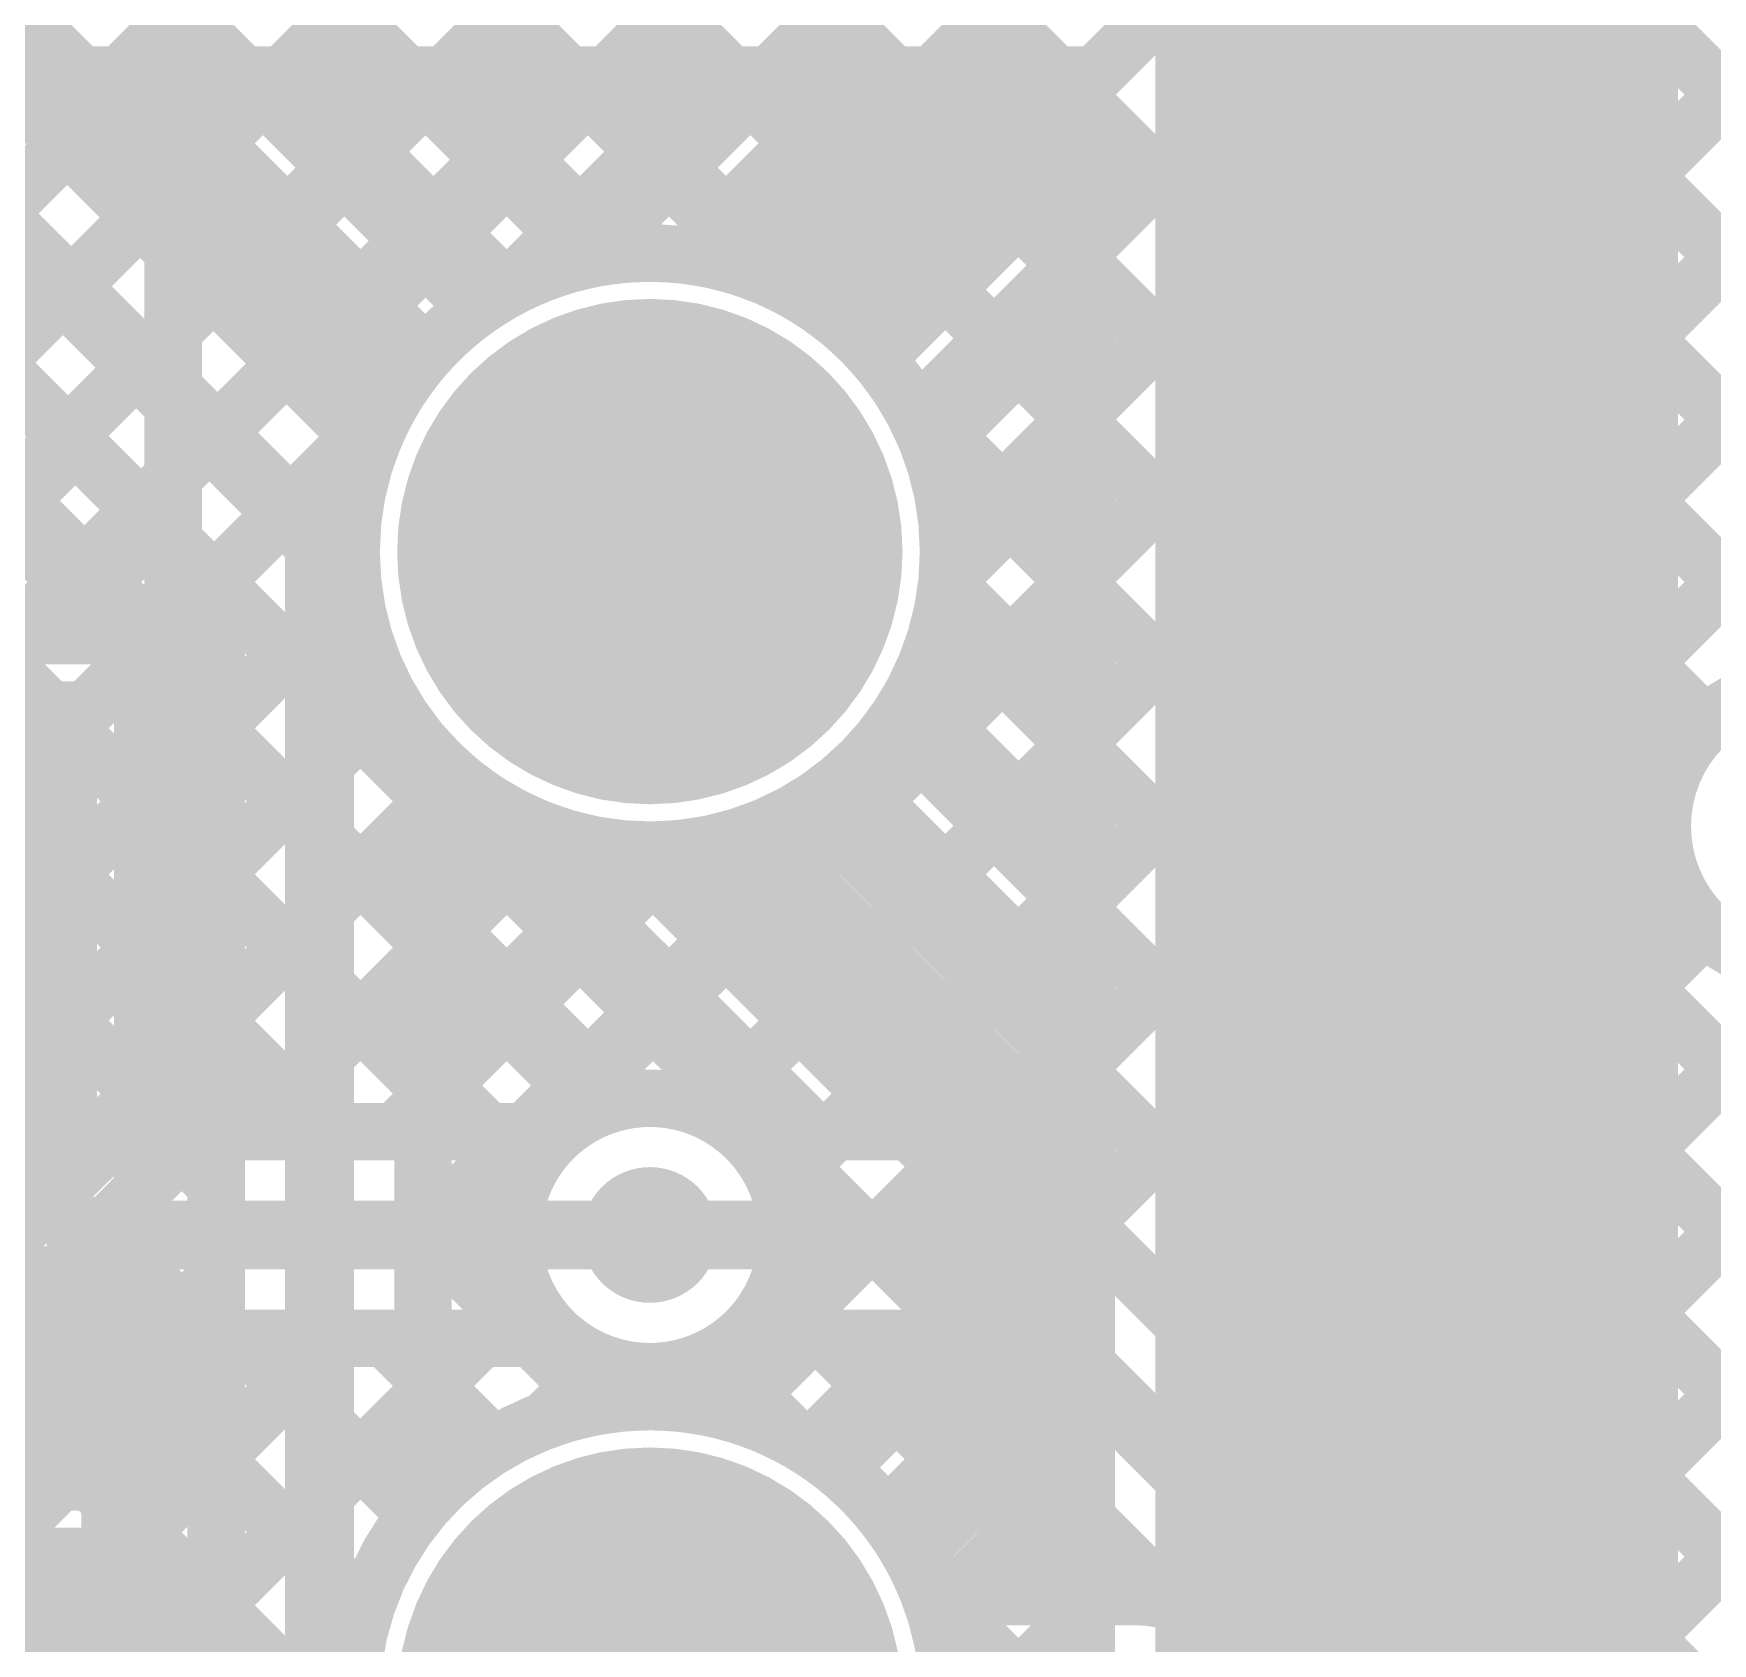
# Model space of a CAD drawing. Header units: millimetres. Extents: x 0.79 to 4.38, y 0.99 to 3.94.
# Drawn here: x 1.3177 to 1.61, y 2.8699 to 3.1502 of the extents above; entities that cross this region are included whole.
import ezdxf

# ---------------------------------------------------------------- set-up
doc = ezdxf.new("R2010")
doc.units = ezdxf.units.MM
doc.header["$MEASUREMENT"] = 0
for name, color, linetype in [('BottomLayer', 5, 'Continuous'), ('BottomOverlay', 54, 'Continuous'), ('BottomPaste', 16, 'Continuous'), ('BottomSolder', 6, 'Continuous'), ('MultiLayer', 9, 'Continuous'), ('PadHoleLayer', 156, 'Continuous'), ('TopLayer', 1, 'Continuous'), ('TopOverlay', 2, 'Continuous'), ('TopSolder', 216, 'Continuous'), ('ViaHoleLayer', 16, 'Continuous')]:
    doc.layers.add(name, color=color, linetype=linetype)

# ---------------------------------------------------------------- blocks, each defined once
blk = doc.blocks.new('PS2801C_1_F3_A_B_1')
at = {"layer": 'BottomLayer'}
for points in [[(-0.03937, 0.03228), (0.03937, 0.03228), (-0.03937, 0.06772), (0.03937, 0.06772)], [(0.23622, 0.03228), (0.31496, 0.03228), (0.23622, 0.06772), (0.31496, 0.06772)], [(-0.03937, -0.01772), (0.03937, -0.01772), (-0.03937, 0.01772), (0.03937, 0.01772)], [(0.23622, -0.01772), (0.31496, -0.01772), (0.23622, 0.01772), (0.31496, 0.01772)]]:
    blk.add_solid(points, dxfattribs=at)
at = {"layer": 'BottomOverlay', "const_width": 0.01}
for points in [[(0.017, 0.085), (0.259, 0.085)], [(0.017, -0.035), (0.259, -0.035)]]:
    blk.add_lwpolyline(points, dxfattribs=at)
at = {"layer": 'BottomOverlay'}
for points, const_width in [([(0.0145, 0.085, 1), (0.0195, 0.085, 1)], 0.005), ([(0.2565, 0.085, 1), (0.2615, 0.085, 1)], 0.005), ([(-0.01993, -0.038, 1), (-0.03407, -0.038, 1)], 0.01575), ([(-0.03801, -0.038, 1), (-0.03013, -0.038, 1)], 0.00787), ([(-0.02387, -0.038, 1), (-0.01599, -0.038, 1)], 0.00787), ([(0.0145, -0.035, 1), (0.0195, -0.035, 1)], 0.005), ([(0.2565, -0.035, 1), (0.2615, -0.035, 1)], 0.005)]:
    blk.add_lwpolyline(points, format="xyb", close=True, dxfattribs=dict(at, const_width=const_width))
at = {"layer": 'BottomPaste'}
for points in [[(-0.03937, 0.03228), (0.03937, 0.03228), (-0.03937, 0.06772), (0.03937, 0.06772)], [(0.23622, 0.03228), (0.31496, 0.03228), (0.23622, 0.06772), (0.31496, 0.06772)], [(-0.03937, -0.01772), (0.03937, -0.01772), (-0.03937, 0.01772), (0.03937, 0.01772)], [(0.23622, -0.01772), (0.31496, -0.01772), (0.23622, 0.01772), (0.31496, 0.01772)]]:
    blk.add_solid(points, dxfattribs=at)
at = {"layer": 'BottomSolder'}
for points in [[(-0.04337, 0.02828), (0.04337, 0.02828), (-0.04337, 0.07172), (0.04337, 0.07172)], [(0.23222, 0.02828), (0.31896, 0.02828), (0.23222, 0.07172), (0.31896, 0.07172)], [(-0.04337, -0.02172), (0.04337, -0.02172), (-0.04337, 0.02172), (0.04337, 0.02172)], [(0.23222, -0.02172), (0.31896, -0.02172), (0.23222, 0.02172), (0.31896, 0.02172)]]:
    blk.add_solid(points, dxfattribs=at)
blk = doc.blocks.new('R__0603_B_30')
at = {"layer": 'BottomLayer'}
for points in [[(-0.045, 0.0175), (-0.045, -0.0175), (-0.015, 0.0175), (-0.015, -0.0175)], [(0.015, 0.0175), (0.015, -0.0175), (0.045, 0.0175), (0.045, -0.0175)]]:
    blk.add_solid(points, dxfattribs=at)
at = {"layer": 'BottomOverlay', "const_width": 0.01}
for points in [[(-0.052, 0.024), (-0.052, -0.024)], [(-0.052, 0.024), (0.052, 0.024)], [(0.052, 0.024), (0.052, -0.024)], [(-0.052, -0.024), (0.052, -0.024)]]:
    blk.add_lwpolyline(points, dxfattribs=at)
at = {"layer": 'BottomOverlay', "const_width": 0.005}
for points in [[(-0.0545, 0.024, 1), (-0.0495, 0.024, 1)], [(-0.0545, 0.024, 1), (-0.0495, 0.024, 1)], [(0.0495, 0.024, 1), (0.0545, 0.024, 1)], [(0.0495, 0.024, 1), (0.0545, 0.024, 1)], [(-0.0545, -0.024, 1), (-0.0495, -0.024, 1)], [(-0.0545, -0.024, 1), (-0.0495, -0.024, 1)], [(0.0495, -0.024, 1), (0.0545, -0.024, 1)], [(0.0495, -0.024, 1), (0.0545, -0.024, 1)]]:
    blk.add_lwpolyline(points, format="xyb", close=True, dxfattribs=at)
at = {"layer": 'BottomPaste'}
for points in [[(-0.045, 0.0175), (-0.045, -0.0175), (-0.015, 0.0175), (-0.015, -0.0175)], [(0.015, 0.0175), (0.015, -0.0175), (0.045, 0.0175), (0.045, -0.0175)]]:
    blk.add_solid(points, dxfattribs=at)
at = {"layer": 'BottomSolder'}
for points in [[(-0.049, 0.0215), (-0.049, -0.0215), (-0.011, 0.0215), (-0.011, -0.0215)], [(0.011, 0.0215), (0.011, -0.0215), (0.049, 0.0215), (0.049, -0.0215)]]:
    blk.add_solid(points, dxfattribs=at)
blk = doc.blocks.new('T________B_____12_P___95')
at = {"layer": 'BottomLayer', "const_width": 0.04}
for points in [[(1.58, 0, 1), (1.62, 0, 1)], [(1.78, 0, 1), (1.82, 0, 1)]]:
    blk.add_lwpolyline(points, format="xyb", close=True, dxfattribs=at)
at = {"layer": 'BottomSolder', "const_width": 0.044}
for points in [[(1.578, 0, 1), (1.622, 0, 1)], [(1.778, 0, 1), (1.822, 0, 1)]]:
    blk.add_lwpolyline(points, format="xyb", close=True, dxfattribs=at)
at = {"layer": 'MultiLayer', "const_width": 0.04}
for points in [[(1.58, 0, 1), (1.62, 0, 1)], [(1.78, 0, 1), (1.82, 0, 1)]]:
    blk.add_lwpolyline(points, format="xyb", close=True, dxfattribs=at)
at = {"layer": 'PadHoleLayer', "const_width": 0.0275}
for points in [[(1.58625, 0, 1), (1.61375, 0, 1)], [(1.78625, 0, 1), (1.81375, 0, 1)]]:
    blk.add_lwpolyline(points, format="xyb", close=True, dxfattribs=at)
at = {"layer": 'TopLayer', "const_width": 0.04}
for points in [[(1.58, 0, 1), (1.62, 0, 1)], [(1.78, 0, 1), (1.82, 0, 1)]]:
    blk.add_lwpolyline(points, format="xyb", close=True, dxfattribs=at)
at = {"layer": 'TopOverlay', "const_width": 0.01}
blk.add_lwpolyline([(-0.105, -0.162), (2.325, -0.162)], dxfattribs=at)
at = {"layer": 'TopSolder', "const_width": 0.044}
for points in [[(1.578, 0, 1), (1.622, 0, 1)], [(1.778, 0, 1), (1.822, 0, 1)]]:
    blk.add_lwpolyline(points, format="xyb", close=True, dxfattribs=at)

msp = doc.modelspace()

# ---------------------------------------------------------------- linework, layer by layer
at = {"layer": 'BottomLayer'}
for points, const_width in [([(1.35041, 3.10404), (1.65459, 3.40821)], 0.01), ([(1.36456, 3.0899), (1.65459, 3.37993)], 0.01), ([(1.4137, 3.11076), (1.65459, 3.35165)], 0.01), ([(1.034, 3.35006), (1.3495, 3.03456)], 0.01), ([(1.44078, 3.10955), (1.65459, 3.32336)], 0.01), ([(1.45892, 3.09941), (1.67668, 3.31717)], 0.01), ([(1.4738, 3.27796), (1.71128, 3.04048)], 0.01), ([(1.33672, 3.27362), (1.60151, 3.00883)], 0.01), ([(1.47136, 3.08356), (1.65459, 3.26679)], 0.01), ([(1.47557, 3.2479), (1.6868, 3.03668)], 0.01), ([(1.33672, 3.24534), (1.65387, 2.92819)], 0.01), ([(1.47699, 3.06091), (1.65459, 3.23851)], 0.01), ([(1.46651, 3.22868), (1.65851, 3.03668)], 0.01), ([(1.30799, 3.14647), (1.38653, 3.22501)], 0.01), ([(1.27897, 3.21823), (1.39484, 3.10236)], 0.01), ([(1.30725, 3.21823), (1.41455, 3.11094)], 0.01), ([(1.33554, 3.21823), (1.44636, 3.10741)], 0.01), ([(1.45159, 3.21531), (1.63023, 3.03668)], 0.01), ([(1.32213, 3.13233), (1.40279, 3.21298)], 0.01), ([(1.33627, 3.11818), (1.4261, 3.20801)], 0.01), ([(1.3855, 2.94114), (1.65459, 3.21022)], 0.01), ([(1.43035, 3.20828), (1.60879, 3.02983)], 0.01), ([(1.275, 3.19392), (1.38108, 3.08784)], 0.01), ([(1.43518, 2.96253), (1.66018, 3.18753)], 0.01), ([(1.275, 3.17946), (1.37628, 3.07818)], 0.01), ([(1.45993, 2.959), (1.67912, 3.17819)], 0.01), ([(1.257, 3.172), (1.3675, 3.0615)], 0.012), ([(1.2443, 3.15925), (1.3495, 3.05404)], 0.01), ([(1.48588, 2.95666), (1.688, 3.15878)], 0.01), ([(1.50048, 2.94298), (1.69009, 3.13259)], 0.01), ([(1.47241, 3.08136), (1.66659, 2.88718)], 0.01), ([(1.29176, 3.04539), (1.32496, 3.07859)], 0.01), ([(1.32005, 3.04539), (1.3391, 3.06444)], 0.01), ([(1.3675, 2.6075), (1.3675, 3.0615)], 0.012), ([(1.3495, 2.81682), (1.3495, 3.05404)], 0.01), ([(1.47594, 3.04955), (1.65387, 2.87162)], 0.01), ([(1.27728, 3.04539), (1.33672, 3.04539)], 0.01), ([(1.33672, 3.03377), (1.3495, 3.04656)], 0.01), ([(1.33672, 2.94264), (1.33672, 3.04539)], 0.01), ([(1.46736, 3.02984), (1.65387, 2.84334)], 0.01), ([(1.3855, 2.89382), (1.3855, 3.02618)], 0.01), ([(1.33672, 3.01906), (1.3495, 3.00628)], 0.01), ([(1.33672, 3.00549), (1.3495, 3.01827)], 0.01), ([(1.39437, 3.01798), (1.45335, 2.959)], 0.01), ([(1.45284, 3.01608), (1.65387, 2.81505)], 0.01), ([(1.51462, 2.92884), (1.60154, 3.01576)], 0.01), ([(1.3855, 2.99771), (1.40144, 3.01364)], 0.01), ([(1.3855, 2.96942), (1.42409, 3.00801)], 0.01), ([(1.43214, 3.00849), (1.48249, 2.95814)], 0.01), ([(1.3855, 2.99856), (1.41982, 2.96424)], 0.01), ([(1.52876, 2.91469), (1.60869, 2.99462)], 0.01), ([(1.33672, 2.99078), (1.3495, 2.978)], 0.01), ([(1.33672, 2.97721), (1.3495, 2.98999)], 0.01), ([(1.5429, 2.90055), (1.63003, 2.98768)], 0.01), ([(1.55705, 2.88641), (1.65387, 2.98323)], 0.01), ([(1.3855, 2.97028), (1.40385, 2.95193)], 0.01), ([(1.33672, 2.9625), (1.3495, 2.94971)], 0.01), ([(1.33672, 2.94892), (1.3495, 2.96171)], 0.01), ([(1.44059, 2.959), (1.477, 2.959)], 0.01), ([(1.48975, 2.9537), (1.68691, 2.75655)], 0.01), ([(1.57119, 2.87227), (1.65387, 2.95494)], 0.01), ([(1.33044, 2.94264), (1.33672, 2.94892)], 0.01), ([(1.325, 2.94264), (1.33672, 2.94264)], 0.01), ([(1.325, 2.93902), (1.325, 2.94264)], 0.01), ([(1.32681, 2.93902), (1.33044, 2.94264)], 0.01), ([(1.32828, 2.94264), (1.33191, 2.93902)], 0.01), ([(1.3855, 2.942), (1.41624, 2.91126)], 0.01), ([(1.425, 2.941), (1.477, 2.941)], 0.012), ([(1.477, 2.941), (1.97421, 2.44379)], 0.012), ([(1.325, 2.93902), (1.3365, 2.93902)], 0.01), ([(1.33191, 2.93902), (1.3365, 2.93443)], 0.01), ([(1.3365, 2.88502), (1.3365, 2.93902)], 0.01), ([(1.3365, 2.93443), (1.3495, 2.92143)], 0.01), ([(1.3365, 2.92042), (1.3495, 2.93342)], 0.01), ([(1.3855, 2.91285), (1.40347, 2.93082)], 0.01), ([(1.58533, 2.85812), (1.65387, 2.92666)], 0.01), ([(1.43923, 2.91001), (1.45222, 2.923)], 0.01), ([(1.44059, 2.923), (1.46954, 2.923)], 0.01), ([(1.46106, 2.923), (1.50606, 2.878)], 0.01), ([(1.46954, 2.923), (1.51532, 2.87723)], 0.01), ([(1.43593, 2.91985), (1.45041, 2.90537)], 0.01), ([(1.41102, 2.91008), (1.41891, 2.91798)], 0.01), ([(1.45783, 2.90033), (1.47502, 2.91752)], 0.01), ([(1.3855, 2.91371), (1.39603, 2.90318)], 0.01), ([(1.3365, 2.90614), (1.3495, 2.89314)], 0.01), ([(1.3365, 2.89214), (1.3495, 2.90514)], 0.01), ([(1.47066, 2.88488), (1.48916, 2.90338)], 0.01), ([(1.49207, 2.878), (1.50331, 2.88924)], 0.01), ([(1.2775, 2.88502), (1.3365, 2.88502)], 0.01), ([(1.32338, 2.87902), (1.32938, 2.88502)], 0.01), ([(1.32934, 2.88502), (1.33534, 2.87902)], 0.01), ([(1.47037, 2.88541), (1.47778, 2.878)], 0.01), ([(1.2775, 2.87902), (1.3365, 2.87902)], 0.01), ([(1.3365, 2.82502), (1.3365, 2.87902)], 0.01), ([(1.3365, 2.87786), (1.3495, 2.86486)], 0.01), ([(1.47379, 2.878), (1.51009, 2.878)], 0.01), ([(1.3365, 2.86385), (1.3495, 2.87685)], 0.01)]:
    msp.add_lwpolyline(points, dxfattribs=dict(at, const_width=const_width))
for points, const_width in [([(1.31963, 3.13233, 1), (1.32463, 3.13233, 1)], 0.005), ([(1.33377, 3.11818, 1), (1.33877, 3.11818, 1)], 0.005), ([(1.41205, 3.11094, 1), (1.41705, 3.11094, 1)], 0.005), ([(1.4112, 3.11076, 1), (1.4162, 3.11076, 1)], 0.005), ([(1.43828, 3.10955, 1), (1.44328, 3.10955, 1)], 0.005), ([(1.44386, 3.10741, 1), (1.44886, 3.10741, 1)], 0.005), ([(1.34791, 3.10404, 1), (1.35291, 3.10404, 1)], 0.005), ([(1.39234, 3.10236, 1), (1.39734, 3.10236, 1)], 0.005), ([(1.45642, 3.09941, 1), (1.46142, 3.09941, 1)], 0.005), ([(1.36206, 3.0899, 1), (1.36706, 3.0899, 1)], 0.005), ([(1.37858, 3.08784, 1), (1.38358, 3.08784, 1)], 0.005), ([(1.46886, 3.08356, 1), (1.47386, 3.08356, 1)], 0.005), ([(1.46991, 3.08136, 1), (1.47491, 3.08136, 1)], 0.005), ([(1.32246, 3.07859, 1), (1.32746, 3.07859, 1)], 0.005), ([(1.37378, 3.07818, 1), (1.37878, 3.07818, 1)], 0.005), ([(1.37378, 3.07818, 1), (1.37878, 3.07818, 1)], 0.005), ([(1.3366, 3.06444, 1), (1.3416, 3.06444, 1)], 0.005), ([(1.3645, 3.0615, 1), (1.3705, 3.0615, 1)], 0.006), ([(1.3645, 3.0615, 1), (1.3705, 3.0615, 1)], 0.006), ([(1.47449, 3.06091, 1), (1.47949, 3.06091, 1)], 0.005), ([(1.4745, 3.06, 1), (1.4795, 3.06, 1)], 0.005), ([(1.4745, 3.06, 1), (1.4795, 3.06, 1)], 0.005), ([(1.347, 3.05404, 1), (1.352, 3.05404, 1)], 0.005), ([(1.347, 3.05404, 1), (1.352, 3.05404, 1)], 0.005), ([(1.47344, 3.04955, 1), (1.47844, 3.04955, 1)], 0.005), ([(1.31755, 3.04539, 1), (1.32255, 3.04539, 1)], 0.005), ([(1.33422, 3.04539, 1), (1.33922, 3.04539, 1)], 0.005), ([(1.33422, 3.04539, 1), (1.33922, 3.04539, 1)], 0.005), ([(1.347, 3.04656, 1), (1.352, 3.04656, 1)], 0.005), ([(1.33422, 3.03377, 1), (1.33922, 3.03377, 1)], 0.005), ([(1.347, 3.03456, 1), (1.352, 3.03456, 1)], 0.005), ([(1.46486, 3.02984, 1), (1.46986, 3.02984, 1)], 0.005), ([(1.60629, 3.02983, 1), (1.61129, 3.02983, 1)], 0.005), ([(1.383, 3.02618, 1), (1.388, 3.02618, 1)], 0.005), ([(1.383, 3.02618, 1), (1.388, 3.02618, 1)], 0.005), ([(1.33422, 3.01906, 1), (1.33922, 3.01906, 1)], 0.005), ([(1.347, 3.01827, 1), (1.352, 3.01827, 1)], 0.005), ([(1.39187, 3.01798, 1), (1.39687, 3.01798, 1)], 0.005), ([(1.45034, 3.01608, 1), (1.45534, 3.01608, 1)], 0.005), ([(1.59904, 3.01576, 1), (1.60404, 3.01576, 1)], 0.005), ([(1.39894, 3.01364, 1), (1.40394, 3.01364, 1)], 0.005), ([(1.59901, 3.00883, 1), (1.60401, 3.00883, 1)], 0.005), ([(1.347, 3.00628, 1), (1.352, 3.00628, 1)], 0.005), ([(1.42159, 3.00801, 1), (1.42659, 3.00801, 1)], 0.005), ([(1.42964, 3.00849, 1), (1.43464, 3.00849, 1)], 0.005), ([(1.33422, 3.00549, 1), (1.33922, 3.00549, 1)], 0.005), ([(1.383, 2.99856, 1), (1.388, 2.99856, 1)], 0.005), ([(1.383, 2.99771, 1), (1.388, 2.99771, 1)], 0.005), ([(1.60619, 2.99462, 1), (1.61119, 2.99462, 1)], 0.005), ([(1.33422, 2.99078, 1), (1.33922, 2.99078, 1)], 0.005), ([(1.347, 2.98999, 1), (1.352, 2.98999, 1)], 0.005), ([(1.33422, 2.97721, 1), (1.33922, 2.97721, 1)], 0.005), ([(1.347, 2.978, 1), (1.352, 2.978, 1)], 0.005), ([(1.383, 2.97028, 1), (1.388, 2.97028, 1)], 0.005), ([(1.383, 2.96942, 1), (1.388, 2.96942, 1)], 0.005), ([(1.33422, 2.9625, 1), (1.33922, 2.9625, 1)], 0.005), ([(1.41732, 2.96424, 1), (1.42232, 2.96424, 1)], 0.005), ([(1.43268, 2.96253, 1), (1.43768, 2.96253, 1)], 0.005), ([(1.347, 2.96171, 1), (1.352, 2.96171, 1)], 0.005), ([(1.43809, 2.959, 1), (1.44309, 2.959, 1)], 0.005), ([(1.43809, 2.959, 1), (1.44309, 2.959, 1)], 0.005), ([(1.45085, 2.959, 1), (1.45585, 2.959, 1)], 0.005), ([(1.45743, 2.959, 1), (1.46243, 2.959, 1)], 0.005), ([(1.4745, 2.959, 1), (1.4795, 2.959, 1)], 0.005), ([(1.4745, 2.959, 1), (1.4795, 2.959, 1)], 0.005), ([(1.4745, 2.959, 1), (1.4795, 2.959, 1)], 0.005), ([(1.47999, 2.95814, 1), (1.48499, 2.95814, 1)], 0.005), ([(1.48338, 2.95666, 1), (1.48838, 2.95666, 1)], 0.005), ([(1.48723, 2.95373, 1), (1.49223, 2.95373, 1)], 0.005), ([(1.48725, 2.9537, 1), (1.49225, 2.9537, 1)], 0.005), ([(1.48725, 2.9537, 1), (1.49225, 2.9537, 1)], 0.005), ([(1.40135, 2.95193, 1), (1.40635, 2.95193, 1)], 0.005), ([(1.33422, 2.94892, 1), (1.33922, 2.94892, 1)], 0.005), ([(1.33422, 2.94892, 1), (1.33922, 2.94892, 1)], 0.005), ([(1.347, 2.94971, 1), (1.352, 2.94971, 1)], 0.005), ([(1.41909, 2.941, 1), (1.43091, 2.941, 1)], 0.01181), ([(1.3225, 2.94264, 1), (1.3275, 2.94264, 1)], 0.005), ([(1.3225, 2.94264, 1), (1.3275, 2.94264, 1)], 0.005), ([(1.32578, 2.94264, 1), (1.33078, 2.94264, 1)], 0.005), ([(1.32794, 2.94264, 1), (1.33294, 2.94264, 1)], 0.005), ([(1.32794, 2.94264, 1), (1.33294, 2.94264, 1)], 0.005), ([(1.33422, 2.94264, 1), (1.33922, 2.94264, 1)], 0.005), ([(1.33422, 2.94264, 1), (1.33922, 2.94264, 1)], 0.005), ([(1.383, 2.942, 1), (1.388, 2.942, 1)], 0.005), ([(1.422, 2.941, 1), (1.428, 2.941, 1)], 0.006), ([(1.474, 2.941, 1), (1.48, 2.941, 1)], 0.006), ([(1.474, 2.941, 1), (1.48, 2.941, 1)], 0.006), ([(1.49798, 2.94298, 1), (1.50298, 2.94298, 1)], 0.005), ([(1.3225, 2.93902, 1), (1.3275, 2.93902, 1)], 0.005), ([(1.3225, 2.93902, 1), (1.3275, 2.93902, 1)], 0.005), ([(1.32431, 2.93902, 1), (1.32931, 2.93902, 1)], 0.005), ([(1.32941, 2.93902, 1), (1.33441, 2.93902, 1)], 0.005), ([(1.32941, 2.93902, 1), (1.33441, 2.93902, 1)], 0.005), ([(1.334, 2.93902, 1), (1.339, 2.93902, 1)], 0.005), ([(1.334, 2.93902, 1), (1.339, 2.93902, 1)], 0.005), ([(1.383, 2.94114, 1), (1.388, 2.94114, 1)], 0.005), ([(1.334, 2.93443, 1), (1.339, 2.93443, 1)], 0.005), ([(1.334, 2.93443, 1), (1.339, 2.93443, 1)], 0.005), ([(1.347, 2.93342, 1), (1.352, 2.93342, 1)], 0.005), ([(1.40097, 2.93082, 1), (1.40597, 2.93082, 1)], 0.005), ([(1.51212, 2.92884, 1), (1.51712, 2.92884, 1)], 0.005), ([(1.347, 2.92143, 1), (1.352, 2.92143, 1)], 0.005), ([(1.43809, 2.923, 1), (1.44309, 2.923, 1)], 0.005), ([(1.43809, 2.923, 1), (1.44309, 2.923, 1)], 0.005), ([(1.44972, 2.923, 1), (1.45472, 2.923, 1)], 0.005), ([(1.45856, 2.923, 1), (1.46356, 2.923, 1)], 0.005), ([(1.46704, 2.923, 1), (1.47204, 2.923, 1)], 0.005), ([(1.46704, 2.923, 1), (1.47204, 2.923, 1)], 0.005), ([(1.334, 2.92042, 1), (1.339, 2.92042, 1)], 0.005), ([(1.43343, 2.91985, 1), (1.43843, 2.91985, 1)], 0.005), ([(1.41641, 2.91798, 1), (1.42141, 2.91798, 1)], 0.005), ([(1.47252, 2.91752, 1), (1.47752, 2.91752, 1)], 0.005), ([(1.383, 2.91371, 1), (1.388, 2.91371, 1)], 0.005), ([(1.383, 2.91285, 1), (1.388, 2.91285, 1)], 0.005), ([(1.52626, 2.91469, 1), (1.53126, 2.91469, 1)], 0.005), ([(1.40852, 2.91008, 1), (1.41352, 2.91008, 1)], 0.005), ([(1.41374, 2.91126, 1), (1.41874, 2.91126, 1)], 0.005), ([(1.43673, 2.91001, 1), (1.44173, 2.91001, 1)], 0.005), ([(1.334, 2.90614, 1), (1.339, 2.90614, 1)], 0.005), ([(1.347, 2.90514, 1), (1.352, 2.90514, 1)], 0.005), ([(1.44791, 2.90537, 1), (1.45291, 2.90537, 1)], 0.005), ([(1.48666, 2.90338, 1), (1.49166, 2.90338, 1)], 0.005), ([(1.39353, 2.90318, 1), (1.39853, 2.90318, 1)], 0.005), ([(1.5404, 2.90055, 1), (1.5454, 2.90055, 1)], 0.005), ([(1.45533, 2.90033, 1), (1.46033, 2.90033, 1)], 0.005), ([(1.334, 2.89214, 1), (1.339, 2.89214, 1)], 0.005), ([(1.347, 2.89314, 1), (1.352, 2.89314, 1)], 0.005), ([(1.383, 2.89382, 1), (1.388, 2.89382, 1)], 0.005), ([(1.383, 2.89382, 1), (1.388, 2.89382, 1)], 0.005), ([(1.50081, 2.88924, 1), (1.50581, 2.88924, 1)], 0.005), ([(1.55455, 2.88641, 1), (1.55955, 2.88641, 1)], 0.005), ([(1.32684, 2.88502, 1), (1.33184, 2.88502, 1)], 0.005), ([(1.32688, 2.88502, 1), (1.33188, 2.88502, 1)], 0.005), ([(1.334, 2.88502, 1), (1.339, 2.88502, 1)], 0.005), ([(1.334, 2.88502, 1), (1.339, 2.88502, 1)], 0.005), ([(1.46787, 2.88541, 1), (1.47287, 2.88541, 1)], 0.005), ([(1.46816, 2.88488, 1), (1.47316, 2.88488, 1)], 0.005), ([(1.32088, 2.87902, 1), (1.32588, 2.87902, 1)], 0.005), ([(1.33284, 2.87902, 1), (1.33784, 2.87902, 1)], 0.005), ([(1.334, 2.87902, 1), (1.339, 2.87902, 1)], 0.005), ([(1.334, 2.87902, 1), (1.339, 2.87902, 1)], 0.005), ([(1.334, 2.87786, 1), (1.339, 2.87786, 1)], 0.005), ([(1.47129, 2.878, 1), (1.47629, 2.878, 1)], 0.005), ([(1.47129, 2.878, 1), (1.47629, 2.878, 1)], 0.005), ([(1.47528, 2.878, 1), (1.48028, 2.878, 1)], 0.005), ([(1.48957, 2.878, 1), (1.49457, 2.878, 1)], 0.005), ([(1.50356, 2.878, 1), (1.50856, 2.878, 1)], 0.005), ([(1.50759, 2.878, 1), (1.51259, 2.878, 1)], 0.005), ([(1.50759, 2.878, 1), (1.51259, 2.878, 1)], 0.005), ([(1.50759, 2.878, 1), (1.51259, 2.878, 1)], 0.005), ([(1.51282, 2.87723, 1), (1.51782, 2.87723, 1)], 0.005), ([(1.51282, 2.87723, 1), (1.51782, 2.87723, 1)], 0.005), ([(1.51282, 2.87723, 1), (1.51782, 2.87723, 1)], 0.005), ([(1.347, 2.87685, 1), (1.352, 2.87685, 1)], 0.005), ([(1.56869, 2.87227, 1), (1.57369, 2.87227, 1)], 0.005)]:
    msp.add_lwpolyline(points, format="xyb", close=True, dxfattribs=dict(at, const_width=const_width))
at = {"layer": 'BottomLayer', "const_width": 0.01}
for points in [[(1.37628, 3.07818, -0.835693), (1.477, 3.06)], [(1.477, 3.06, -0.696509), (1.3855, 3.02618)], [(1.62578, 2.98768, -1), (1.62578, 3.03668)], [(1.44059, 2.923, -2.188794), (1.44059, 2.959)], [(1.477, 2.959, -0.199396), (1.48975, 2.9537)], [(1.477, 2.959, -0.198912), (1.48973, 2.95373)], [(1.3855, 2.89382, -0.572578), (1.47379, 2.878)], [(1.51009, 2.878, -0.073757), (1.51532, 2.87723)], [(1.51009, 2.878, -0.073757), (1.51532, 2.87723)]]:
    msp.add_lwpolyline(points, format="xyb", dxfattribs=at)
at = {"layer": 'BottomSolder', "const_width": 0.00991}
msp.add_lwpolyline([(1.42005, 2.941, 1), (1.42995, 2.941, 1)], format="xyb", close=True, dxfattribs=at)
at = {"layer": 'MultiLayer', "const_width": 0.01181}
msp.add_lwpolyline([(1.41909, 2.941, 1), (1.43091, 2.941, 1)], format="xyb", close=True, dxfattribs=at)
at = {"layer": 'TopLayer'}
for points, const_width in [([(1.035, 3.3434), (1.41555, 2.96285)], 0.01), ([(1.035, 3.31795), (1.39395, 2.959)], 0.01), ([(1.035, 3.29249), (1.36849, 2.959)], 0.01), ([(1.035, 3.26703), (1.34303, 2.959)], 0.01), ([(1.035, 3.24158), (1.32495, 2.95163)], 0.01), ([(1.035, 2.79145), (1.38655, 3.143)], 0.01), ([(1.035, 2.81691), (1.36109, 3.143)], 0.01), ([(1.035, 2.84236), (1.33564, 3.143)], 0.01), ([(1.07751, 2.8085), (1.41201, 3.143)], 0.01), ([(1.248, 3.143), (1.501, 3.143)], 0.01), ([(1.26086, 3.143), (1.501, 2.90286)], 0.01), ([(1.28631, 3.143), (1.37314, 3.05617)], 0.01), ([(1.31177, 3.143), (1.37637, 3.0784)], 0.01), ([(1.33722, 3.143), (1.38592, 3.0943)], 0.01), ([(1.36268, 3.143), (1.40005, 3.10563)], 0.01), ([(1.38814, 3.143), (1.41943, 3.1117)], 0.01), ([(1.40013, 3.10567), (1.43746, 3.143)], 0.01), ([(1.41359, 3.143), (1.45239, 3.1042)], 0.01), ([(1.43151, 3.11159), (1.46292, 3.143)], 0.01), ([(1.43905, 3.143), (1.501, 3.08105)], 0.01), ([(1.45062, 3.10525), (1.48837, 3.143)], 0.01), ([(1.4645, 3.143), (1.501, 3.1065)], 0.01), ([(1.48996, 3.143), (1.501, 3.13196)], 0.01), ([(1.501, 2.818), (1.501, 3.143)], 0.01), ([(1.46457, 3.09374), (1.501, 3.13017)], 0.01), ([(1.47392, 3.07763), (1.501, 3.10472)], 0.01), ([(1.10296, 2.8085), (1.37933, 3.08487)], 0.01), ([(1.4692, 3.08739), (1.501, 3.05559)], 0.01), ([(1.47676, 3.05502), (1.501, 3.07926)], 0.01), ([(1.10594, 2.78602), (1.37341, 3.05349)], 0.01), ([(1.4062, 2.959), (1.501, 3.0538)], 0.01), ([(1.4767, 3.05443), (1.501, 3.03014)], 0.01), ([(1.47063, 3.03505), (1.501, 3.00468)], 0.01), ([(1.11866, 2.77329), (1.37975, 3.03438)], 0.01), ([(1.43518, 2.96253), (1.501, 3.02835)], 0.01), ([(1.24542, 2.87459), (1.39126, 3.02043)], 0.01), ([(1.4593, 3.02092), (1.501, 2.97922)], 0.01), ([(1.35528, 2.959), (1.40737, 3.01108)], 0.01), ([(1.4434, 3.01137), (1.501, 2.95377)], 0.01), ([(1.38074, 2.959), (1.42998, 3.00824)], 0.01), ([(1.42117, 3.00814), (1.501, 2.92831)], 0.01), ([(1.44734, 2.94923), (1.501, 3.00289)], 0.01), ([(1.43466, 2.9111), (1.501, 2.97744)], 0.01), ([(1.33978, 2.959), (1.40941, 2.959)], 0.01), ([(1.24829, 2.87497), (1.32703, 2.9537)], 0.01), ([(1.4529, 2.90388), (1.501, 2.95198)], 0.01), ([(1.25, 2.85122), (1.33978, 2.941)], 0.012), ([(1.33978, 2.941), (1.425, 2.941)], 0.012), ([(1.44685, 2.93155), (1.501, 2.8774)], 0.01), ([(1.4662, 2.89173), (1.501, 2.92652)], 0.01), ([(1.20542, 2.75822), (1.3702, 2.923)], 0.01), ([(1.23087, 2.75822), (1.39565, 2.923)], 0.01), ([(1.27375, 2.84952), (1.34723, 2.923)], 0.01), ([(1.34723, 2.923), (1.40941, 2.923)], 0.01), ([(1.35358, 2.923), (1.38426, 2.89232)], 0.01), ([(1.37903, 2.923), (1.39775, 2.90429)], 0.01), ([(1.40449, 2.923), (1.41623, 2.91126)], 0.01), ([(1.40683, 2.90872), (1.41677, 2.91866)], 0.01), ([(1.43399, 2.91895), (1.44491, 2.90804)], 0.01), ([(1.33768, 2.91344), (1.37543, 2.8757)], 0.01), ([(1.32495, 2.90072), (1.37361, 2.85206)], 0.01), ([(1.47482, 2.87489), (1.501, 2.90107)], 0.01), ([(1.31222, 2.88799), (1.38221, 2.818)], 0.01), ([(1.25633, 2.75822), (1.37628, 2.87817)], 0.01), ([(1.47304, 2.87991), (1.501, 2.85195)], 0.01), ([(1.47618, 2.85079), (1.501, 2.87561)], 0.01)]:
    msp.add_lwpolyline(points, dxfattribs=dict(at, const_width=const_width))
for points, const_width in [([(1.33314, 3.143, 1), (1.33814, 3.143, 1)], 0.005), ([(1.33472, 3.143, 1), (1.33972, 3.143, 1)], 0.005), ([(1.35859, 3.143, 1), (1.36359, 3.143, 1)], 0.005), ([(1.36018, 3.143, 1), (1.36518, 3.143, 1)], 0.005), ([(1.38405, 3.143, 1), (1.38905, 3.143, 1)], 0.005), ([(1.38564, 3.143, 1), (1.39064, 3.143, 1)], 0.005), ([(1.40951, 3.143, 1), (1.41451, 3.143, 1)], 0.005), ([(1.41109, 3.143, 1), (1.41609, 3.143, 1)], 0.005), ([(1.43496, 3.143, 1), (1.43996, 3.143, 1)], 0.005), ([(1.43655, 3.143, 1), (1.44155, 3.143, 1)], 0.005), ([(1.46042, 3.143, 1), (1.46542, 3.143, 1)], 0.005), ([(1.462, 3.143, 1), (1.467, 3.143, 1)], 0.005), ([(1.48587, 3.143, 1), (1.49087, 3.143, 1)], 0.005), ([(1.48746, 3.143, 1), (1.49246, 3.143, 1)], 0.005), ([(1.4985, 3.143, 1), (1.5035, 3.143, 1)], 0.005), ([(1.4985, 3.143, 1), (1.5035, 3.143, 1)], 0.005), ([(1.4985, 3.13196, 1), (1.5035, 3.13196, 1)], 0.005), ([(1.4985, 3.13017, 1), (1.5035, 3.13017, 1)], 0.005), ([(1.477, 3.06, 1), (1.373, 3.06, 1)], 0.01), ([(1.41693, 3.1117, 1), (1.42193, 3.1117, 1)], 0.005), ([(1.42901, 3.11159, 1), (1.43401, 3.11159, 1)], 0.005), ([(1.39755, 3.10563, 1), (1.40255, 3.10563, 1)], 0.005), ([(1.39763, 3.10567, 1), (1.40263, 3.10567, 1)], 0.005), ([(1.44812, 3.10525, 1), (1.45312, 3.10525, 1)], 0.005), ([(1.4985, 3.1065, 1), (1.5035, 3.1065, 1)], 0.005), ([(1.44989, 3.1042, 1), (1.45489, 3.1042, 1)], 0.005), ([(1.4985, 3.10472, 1), (1.5035, 3.10472, 1)], 0.005), ([(1.38342, 3.0943, 1), (1.38842, 3.0943, 1)], 0.005), ([(1.46207, 3.09374, 1), (1.46707, 3.09374, 1)], 0.005), ([(1.37683, 3.08487, 1), (1.38183, 3.08487, 1)], 0.005), ([(1.4667, 3.08739, 1), (1.4717, 3.08739, 1)], 0.005), ([(1.4985, 3.08105, 1), (1.5035, 3.08105, 1)], 0.005), ([(1.4985, 3.07926, 1), (1.5035, 3.07926, 1)], 0.005), ([(1.37387, 3.0784, 1), (1.37887, 3.0784, 1)], 0.005), ([(1.47142, 3.07763, 1), (1.47642, 3.07763, 1)], 0.005), ([(1.3705, 3.06, 1), (1.3755, 3.06, 1)], 0.005), ([(1.4745, 3.06, 1), (1.4795, 3.06, 1)], 0.005), ([(1.37064, 3.05617, 1), (1.37564, 3.05617, 1)], 0.005), ([(1.4985, 3.05559, 1), (1.5035, 3.05559, 1)], 0.005), ([(1.37091, 3.05349, 1), (1.37591, 3.05349, 1)], 0.005), ([(1.4742, 3.05443, 1), (1.4792, 3.05443, 1)], 0.005), ([(1.47426, 3.05502, 1), (1.47926, 3.05502, 1)], 0.005), ([(1.4985, 3.0538, 1), (1.5035, 3.0538, 1)], 0.005), ([(1.46813, 3.03505, 1), (1.47313, 3.03505, 1)], 0.005), ([(1.37725, 3.03438, 1), (1.38225, 3.03438, 1)], 0.005), ([(1.4985, 3.03014, 1), (1.5035, 3.03014, 1)], 0.005), ([(1.4985, 3.02835, 1), (1.5035, 3.02835, 1)], 0.005), ([(1.38876, 3.02043, 1), (1.39376, 3.02043, 1)], 0.005), ([(1.4568, 3.02092, 1), (1.4618, 3.02092, 1)], 0.005), ([(1.40487, 3.01108, 1), (1.40987, 3.01108, 1)], 0.005), ([(1.4409, 3.01137, 1), (1.4459, 3.01137, 1)], 0.005), ([(1.41867, 3.00814, 1), (1.42367, 3.00814, 1)], 0.005), ([(1.42748, 3.00824, 1), (1.43248, 3.00824, 1)], 0.005), ([(1.4985, 3.00468, 1), (1.5035, 3.00468, 1)], 0.005), ([(1.4985, 3.00289, 1), (1.5035, 3.00289, 1)], 0.005), ([(1.4985, 2.97922, 1), (1.5035, 2.97922, 1)], 0.005), ([(1.4985, 2.97744, 1), (1.5035, 2.97744, 1)], 0.005), ([(1.41305, 2.96285, 1), (1.41805, 2.96285, 1)], 0.005), ([(1.43268, 2.96253, 1), (1.43768, 2.96253, 1)], 0.005), ([(1.33728, 2.959, 1), (1.34228, 2.959, 1)], 0.005), ([(1.33728, 2.959, 1), (1.34228, 2.959, 1)], 0.005), ([(1.33728, 2.959, 1), (1.34228, 2.959, 1)], 0.005), ([(1.34053, 2.959, 1), (1.34553, 2.959, 1)], 0.005), ([(1.35278, 2.959, 1), (1.35778, 2.959, 1)], 0.005), ([(1.36599, 2.959, 1), (1.37099, 2.959, 1)], 0.005), ([(1.37824, 2.959, 1), (1.38324, 2.959, 1)], 0.005), ([(1.39145, 2.959, 1), (1.39645, 2.959, 1)], 0.005), ([(1.4037, 2.959, 1), (1.4087, 2.959, 1)], 0.005), ([(1.40691, 2.959, 1), (1.41191, 2.959, 1)], 0.005), ([(1.40691, 2.959, 1), (1.41191, 2.959, 1)], 0.005), ([(1.32453, 2.9537, 1), (1.32953, 2.9537, 1)], 0.005), ([(1.32453, 2.9537, 1), (1.32953, 2.9537, 1)], 0.005), ([(1.32455, 2.95373, 1), (1.32955, 2.95373, 1)], 0.005), ([(1.4985, 2.95377, 1), (1.5035, 2.95377, 1)], 0.005), ([(1.32245, 2.95163, 1), (1.32745, 2.95163, 1)], 0.005), ([(1.4985, 2.95198, 1), (1.5035, 2.95198, 1)], 0.005), ([(1.41909, 2.941, 1), (1.43091, 2.941, 1)], 0.01181), ([(1.44484, 2.94923, 1), (1.44984, 2.94923, 1)], 0.005), ([(1.33678, 2.941, 1), (1.34278, 2.941, 1)], 0.006), ([(1.33678, 2.941, 1), (1.34278, 2.941, 1)], 0.006), ([(1.422, 2.941, 1), (1.428, 2.941, 1)], 0.006), ([(1.44631, 2.941, 1), (1.45131, 2.941, 1)], 0.005), ([(1.44631, 2.941, 1), (1.45131, 2.941, 1)], 0.005), ([(1.44435, 2.93155, 1), (1.44935, 2.93155, 1)], 0.005), ([(1.4985, 2.92831, 1), (1.5035, 2.92831, 1)], 0.005), ([(1.4985, 2.92652, 1), (1.5035, 2.92652, 1)], 0.005), ([(1.34473, 2.923, 1), (1.34973, 2.923, 1)], 0.005), ([(1.34473, 2.923, 1), (1.34973, 2.923, 1)], 0.005), ([(1.35108, 2.923, 1), (1.35608, 2.923, 1)], 0.005), ([(1.3677, 2.923, 1), (1.3727, 2.923, 1)], 0.005), ([(1.37653, 2.923, 1), (1.38153, 2.923, 1)], 0.005), ([(1.39315, 2.923, 1), (1.39815, 2.923, 1)], 0.005), ([(1.40199, 2.923, 1), (1.40699, 2.923, 1)], 0.005), ([(1.40691, 2.923, 1), (1.41191, 2.923, 1)], 0.005), ([(1.40691, 2.923, 1), (1.41191, 2.923, 1)], 0.005), ([(1.41427, 2.91866, 1), (1.41927, 2.91866, 1)], 0.005), ([(1.43149, 2.91895, 1), (1.43649, 2.91895, 1)], 0.005), ([(1.33518, 2.91344, 1), (1.34018, 2.91344, 1)], 0.005), ([(1.41373, 2.91126, 1), (1.41873, 2.91126, 1)], 0.005), ([(1.43216, 2.9111, 1), (1.43716, 2.9111, 1)], 0.005), ([(1.40433, 2.90872, 1), (1.40933, 2.90872, 1)], 0.005), ([(1.44241, 2.90804, 1), (1.44741, 2.90804, 1)], 0.005), ([(1.39525, 2.90429, 1), (1.40025, 2.90429, 1)], 0.005), ([(1.4504, 2.90388, 1), (1.4554, 2.90388, 1)], 0.005), ([(1.32245, 2.90072, 1), (1.32745, 2.90072, 1)], 0.005), ([(1.4985, 2.90286, 1), (1.5035, 2.90286, 1)], 0.005), ([(1.4985, 2.90107, 1), (1.5035, 2.90107, 1)], 0.005), ([(1.38176, 2.89232, 1), (1.38676, 2.89232, 1)], 0.005), ([(1.4637, 2.89173, 1), (1.4687, 2.89173, 1)], 0.005), ([(1.37378, 2.87817, 1), (1.37878, 2.87817, 1)], 0.005), ([(1.47054, 2.87991, 1), (1.47554, 2.87991, 1)], 0.005), ([(1.4985, 2.8774, 1), (1.5035, 2.8774, 1)], 0.005), ([(1.37293, 2.8757, 1), (1.37793, 2.8757, 1)], 0.005), ([(1.47232, 2.87489, 1), (1.47732, 2.87489, 1)], 0.005), ([(1.4985, 2.87561, 1), (1.5035, 2.87561, 1)], 0.005)]:
    msp.add_lwpolyline(points, format="xyb", close=True, dxfattribs=dict(at, const_width=const_width))
at = {"layer": 'TopLayer', "const_width": 0.01}
for points in [[(1.40941, 2.959, -0.642551), (1.44881, 2.941)], [(1.32703, 2.9537, -0.199396), (1.33978, 2.959)], [(1.32705, 2.95373, -0.198912), (1.33978, 2.959)], [(1.44881, 2.941, -0.642551), (1.40941, 2.923)], [(1.39434, 2.818, -1.629793), (1.477, 2.86)]]:
    msp.add_lwpolyline(points, format="xyb", dxfattribs=at)
at = {"layer": 'TopLayer'}
msp.add_solid([(1.513, 1.02), (1.604, 1.02), (1.513, 3.398), (1.604, 3.398)], dxfattribs=at)
at = {"layer": 'TopSolder', "const_width": 0.00991}
msp.add_lwpolyline([(1.42005, 2.941, 1), (1.42995, 2.941, 1)], format="xyb", close=True, dxfattribs=at)
at = {"layer": 'ViaHoleLayer', "const_width": 0.00591}
msp.add_lwpolyline([(1.42205, 2.941, 1), (1.42795, 2.941, 1)], format="xyb", close=True, dxfattribs=at)

# ---------------------------------------------------------------- block references
at = {"rotation": 90}
for name, p in [('T________B_____12_P___95', (1.425, 1.26)), ('PS2801C_1_F3_A_B_1', (1.307, 2.99402)), ('R__0603_B_30', (1.307, 2.88202))]:
    msp.add_blockref(name, p, dxfattribs=at)

doc.saveas('drawing.dxf')
